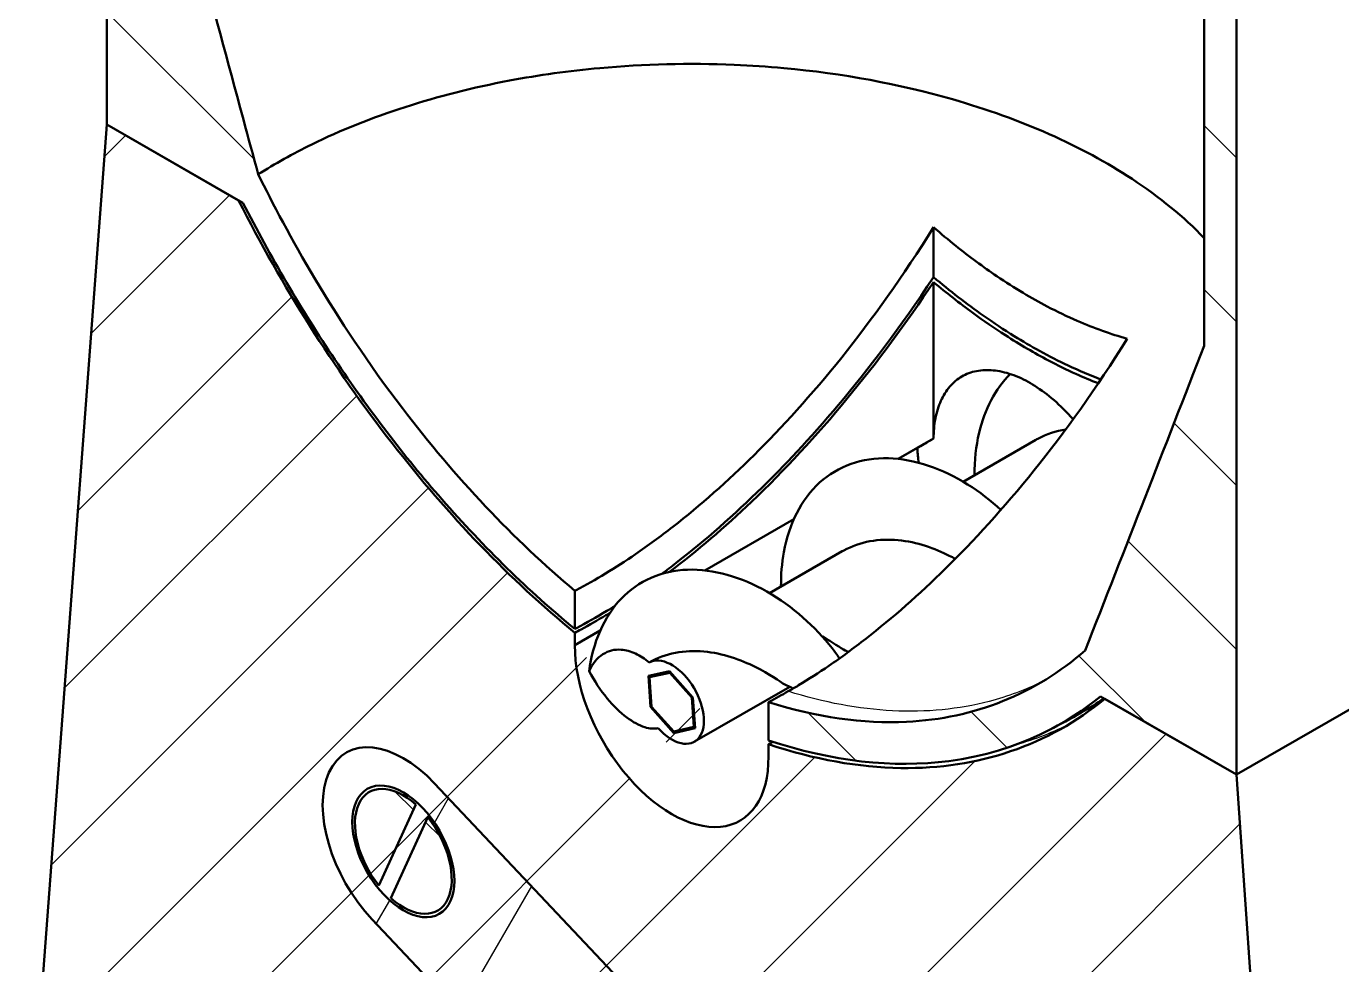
# Model space of a CAD drawing. Header units: inches. Extents: x 0.5 to 16.8, y 0.4 to 9.6.
# Drawn here: x 14.155 to 15.574, y 1.877 to 2.89 of the extents above; entities that cross this region are included whole.
import ezdxf

# ---------------------------------------------------------------- set-up
doc = ezdxf.new("R2010")
doc.units = ezdxf.units.IN
doc.header["$LTSCALE"] = 0.75
doc.header["$MEASUREMENT"] = 0
for name, color, linetype, lineweight in [('Hatching', 7, 'Continuous', 25), ('Visible', 7, 'Continuous', 50), ('Visible Narrow', 7, 'Continuous', 25)]:
    doc.layers.add(name, color=color, linetype=linetype, lineweight=lineweight)

msp = doc.modelspace()

# ---------------------------------------------------------------- hatches: boundary and pattern name
at = {"layer": 'Hatching'}
h = msp.add_hatch(dxfattribs=at)
h.set_pattern_fill('ANSI31', color=256, angle=90, style=0)
edge = h.paths.add_edge_path(flags=0)
edge.add_line((14.747, 2.2395), (14.747, 2.2807))
edge.add_spline(control_points=[(14.747, 2.2807), (14.6812, 2.3356), (14.6181, 2.4028), (14.487, 2.5747), (14.4362, 2.6677), (14.4055, 2.73)], knot_values=[-3.762023, -3.762023, -3.762023, -3.762023, -2.124107, -2.124107, 0, 0, 0, 0], degree=3, periodic=0)
edge.add_spline(control_points=[(14.4055, 2.73), (14.3846, 2.8074), (14.3617, 2.8922), (14.3203, 3.0462), (14.298, 3.129), (14.2772, 3.2062)], knot_values=[-5.113473, -5.113473, -5.113473, -5.113473, -2.591407, -2.591407, 0, 0, 0, 0], degree=3, periodic=0)
edge.add_line((14.2772, 3.2062), (14.2772, 4.373))
edge.add_line((14.2772, 4.373), (14.2424, 4.393))
edge.add_line((14.2424, 4.393), (14.2424, 2.7836))
edge.add_line((14.2424, 2.7836), (14.3844, 2.7019))
edge.add_line((14.3844, 2.7019), (14.389, 2.6993))
edge.add_spline(control_points=[(14.389, 2.6993), (14.4187, 2.6411), (14.4519, 2.5842), (14.5242, 2.4765), (14.5627, 2.4261), (14.6492, 2.3273), (14.6974, 2.2801), (14.747, 2.2395)], knot_values=[-6.169099, -6.169099, -6.169099, -6.169099, -4.187778, -4.187778, -2.226107, -2.226107, -0.040789, -0.040789, -0.040789, -0.040789], degree=3, periodic=0)
edge = h.paths.add_edge_path(flags=0)
edge.add_line((14.9558, 2.1605), (14.9558, 2.1193))
edge.add_spline(control_points=[(14.9558, 2.1193), (15.0244, 2.0964), (15.0903, 2.0892), (15.1939, 2.1026), (15.2299, 2.1156), (15.2589, 2.1306)], knot_values=[-3.880675, -3.880675, -3.880675, -3.880675, -2.188691, -2.188691, -0.956647, -0.956647, -0.956647, -0.956647], degree=3, periodic=0)
edge.add_spline(control_points=[(15.2589, 2.1306), (15.2814, 2.1423), (15.2997, 2.1552), (15.3139, 2.1666)], knot_values=[-0.956647, -0.956647, -0.956647, -0.956647, 0, 0, 0, 0], degree=3, periodic=0)
edge.add_line((15.3139, 2.1666), (15.3185, 2.164))
edge.add_line((15.3185, 2.164), (15.322, 2.162))
edge.add_line((15.322, 2.162), (15.4604, 2.0823))
edge.add_line((15.4604, 2.0823), (15.4604, 3.6916))
edge.add_line((15.4604, 3.6916), (15.4536, 3.6956))
edge.add_line((15.4536, 3.6956), (15.4256, 3.7117))
edge.add_line((15.4256, 3.7117), (15.4256, 2.5449))
edge.add_spline(control_points=[(15.4256, 2.5449), (15.4048, 2.4916), (15.3826, 2.4344), (15.3411, 2.3281), (15.3183, 2.2698), (15.2973, 2.2164)], knot_values=[-5.272726, -5.272726, -5.272726, -5.272726, -2.601935, -2.601935, 0, 0, 0, 0], degree=3, periodic=0)
edge.add_spline(control_points=[(15.2973, 2.2164), (15.278, 2.1994), (15.2569, 2.1849), (15.2342, 2.1733)], knot_values=[-5.96699, -5.96699, -5.96699, -5.96699, -4.633215, -4.633215, -4.633215, -4.633215], degree=3, periodic=0)
edge.add_spline(control_points=[(15.2342, 2.1733), (15.2258, 2.169), (15.2172, 2.165), (15.1762, 2.1486), (15.1416, 2.1411), (15.0579, 2.1371), (15.0077, 2.144), (14.9558, 2.1605)], knot_values=[-4.633215, -4.633215, -4.633215, -4.633215, -4.137497, -4.137497, -2.33227, -2.33227, -0.040583, -0.040583, -0.040583, -0.040583], degree=3, periodic=0)
h = msp.add_hatch(dxfattribs=at)
h.set_pattern_fill('ANSI31', color=256, angle=-7e-15, style=0)
edge = h.paths.add_edge_path(flags=0)
edge.add_line((14.9558, 2.1151), (14.9558, 2.1019))
edge.add_line((14.9558, 2.1019), (14.9558, 2.1019))
edge.add_ellipse((14.8514, 2.1605), major_axis=(0.0737, -0.1279), ratio=0.578093, start_angle=0, end_angle=45.8023, ccw=False)
edge.add_ellipse((14.8514, 2.1605), major_axis=(0.0737, -0.1279), ratio=0.578093, start_angle=-135.5807, end_angle=0, ccw=False)
edge.add_line((14.747, 2.2221), (14.747, 2.2221))
edge.add_line((14.747, 2.2221), (14.747, 2.2354))
edge.add_spline(control_points=[(14.747, 2.2354), (14.6773, 2.2923), (14.6107, 2.3617), (14.4871, 2.5206), (14.4313, 2.6093), (14.3844, 2.7019)], knot_values=[-6.256456, -6.256456, -6.256456, -6.256456, -3.17532, -3.17532, 0, 0, 0, 0], degree=3, periodic=0)
edge.add_line((14.3844, 2.7019), (14.2424, 2.7836))
edge.add_line((14.2424, 2.7836), (14.1554, 1.6267))
edge.add_line((14.1554, 1.6267), (14.399, 1.4865))
edge.add_line((14.399, 1.4865), (14.399, 1.8565))
edge.add_ellipse((14.3991, 1.8565), major_axis=(-0.0000491, 0.0000853), ratio=0.578093, start_angle=0, end_angle=45.1108, ccw=False)
edge.add_ellipse((14.3991, 1.8565), major_axis=(-0.0000491, 0.0000853), ratio=0.578093, start_angle=315.1108, end_angle=360, ccw=False)
edge.add_line((14.3991, 1.8566), (14.7679, 1.6442))
edge.add_line((14.7679, 1.6442), (14.7679, 1.6722))
edge.add_line((14.7679, 1.6722), (14.7679, 1.7971))
edge.add_ellipse((14.8027, 1.777), major_axis=(-0.0246, 0.0426), ratio=0.578093, start_angle=0, end_angle=45.1108, ccw=False)
edge.add_ellipse((14.8027, 1.777), major_axis=(-0.0246, 0.0426), ratio=0.578093, start_angle=315.1108, end_angle=360, ccw=False)
edge.add_line((14.8027, 1.8173), (14.865, 1.7814))
edge.add_line((14.865, 1.7814), (14.8714, 1.7777))
edge.add_line((14.8714, 1.7777), (14.8772, 1.7744))
edge.add_line((14.8772, 1.7744), (14.9001, 1.7612))
edge.add_ellipse((14.9001, 1.7209), major_axis=(0.0246, -0.0426), ratio=0.578093, start_angle=45.1108, end_angle=135.1108, ccw=False)
edge.add_line((14.9349, 1.7009), (14.9349, 1.6727))
edge.add_line((14.9349, 1.6727), (14.9349, 1.6648))
edge.add_line((14.9349, 1.6648), (14.9349, 1.6164))
edge.add_line((14.9349, 1.6164), (14.9349, 1.548))
edge.add_line((14.9349, 1.548), (15.3037, 1.3356))
edge.add_ellipse((15.3037, 1.3356), major_axis=(0.0000491, -0.0000853), ratio=0.578093, start_angle=45.1108, end_angle=135.1108, ccw=False)
edge.add_line((15.3038, 1.3355), (15.3038, 0.9654))
edge.add_line((15.3038, 0.9654), (15.5474, 0.8252))
edge.add_line((15.5474, 0.8252), (15.4604, 2.0823))
edge.add_line((15.4604, 2.0823), (15.322, 2.162))
edge.add_line((15.322, 2.162), (15.3185, 2.164))
edge.add_spline(control_points=[(15.3185, 2.164), (15.3008, 2.1495), (15.2818, 2.1369), (15.2617, 2.1265)], knot_values=[-6.270303, -6.270303, -6.270303, -6.270303, -5.075261, -5.075261, -5.075261, -5.075261], degree=3, periodic=0)
edge.add_spline(control_points=[(15.2617, 2.1265), (15.2473, 2.119), (15.2324, 2.1127), (15.1803, 2.095), (15.1406, 2.0888), (15.0531, 2.0901), (15.0052, 2.0986), (14.9558, 2.1151)], knot_values=[-5.075261, -5.075261, -5.075261, -5.075261, -4.225638, -4.225638, -2.213051, -2.213051, -0.037575, -0.037575, -0.037575, -0.037575], degree=3, periodic=0)
h = msp.add_hatch(dxfattribs=at)
h.set_pattern_fill('ANSI31', color=256, angle=105, style=0)
edge = h.paths.add_edge_path(flags=0)
edge.add_ellipse((14.8514, 2.1605), major_axis=(0.0246, -0.0426), ratio=0.578093, start_angle=290.391, end_angle=360)
edge.add_ellipse((14.8514, 2.1605), major_axis=(0.0246, -0.0426), ratio=0.578093, start_angle=360, end_angle=539.5397)
edge.add_spline(control_points=[(14.8271, 2.2033), (14.8223, 2.2074), (14.8174, 2.2106), (14.8072, 2.2154), (14.8019, 2.2168), (14.7899, 2.2176), (14.7832, 2.216), (14.7711, 2.2083), (14.766, 2.2022), (14.7623, 2.194)], knot_values=[-1.419228, -1.419228, -1.419228, -1.419228, -1.158042, -1.158042, -0.870078, -0.870078, -0.458561, -0.458561, -0.034667, -0.034667, -0.034667, -0.034667], degree=3, periodic=0)
edge.add_spline(control_points=[(14.7623, 2.194), (14.768, 2.1835), (14.7746, 2.1734), (14.7886, 2.1565), (14.7957, 2.1495), (14.8095, 2.1391), (14.8161, 2.1355), (14.8276, 2.1319), (14.8325, 2.1315), (14.8369, 2.1324)], knot_values=[-1.377475, -1.377475, -1.377475, -1.377475, -1.018653, -1.018653, -0.699333, -0.699333, -0.421893, -0.421893, -0.194866, -0.194866, -0.194866, -0.194866], degree=3, periodic=0)
h.paths.add_polyline_path([(14.8537, 2.1271), (14.8285, 2.1554), (14.8263, 2.1888), (14.8491, 2.1939), (14.8743, 2.1657), (14.8766, 2.1323)], flags=0)
h = msp.add_hatch(dxfattribs=at)
h.set_pattern_fill('ANSI31', color=256, angle=-15, style=0)
h.paths.add_polyline_path([(14.8297, 2.1556), (14.8536, 2.1288), (14.8753, 2.1337), (14.8732, 2.1654), (14.8493, 2.1923), (14.8275, 2.1874)], flags=0)
h = msp.add_hatch(dxfattribs=at)
h.set_pattern_fill('ANSI31', color=256, angle=15, style=0)
edge = h.paths.add_edge_path(flags=0)
edge.add_line((14.885, 1.7661), (14.8772, 1.7744))
edge.add_line((14.8772, 1.7744), (14.8733, 1.7785))
edge.add_line((14.8733, 1.7785), (14.8684, 1.7837))
edge.add_line((14.8684, 1.7837), (14.6587, 2.0061))
edge.add_line((14.6587, 2.0061), (14.5957, 2.0729))
edge.add_ellipse((14.562, 1.9995), major_axis=(-0.0614, 0.1066), ratio=0.578093, start_angle=292.3796, end_angle=360)
edge.add_ellipse((14.562, 1.9995), major_axis=(-0.0614, 0.1066), ratio=0.578093, start_angle=0, end_angle=110.2192)
edge.add_ellipse((14.562, 1.9995), major_axis=(0.0614, -0.1066), ratio=0.578093, start_angle=290.2192, end_angle=292.3796)
edge.add_line((14.5284, 1.9261), (14.7679, 1.6722))
edge.add_line((14.7679, 1.6722), (14.8178, 1.6192))
edge.add_ellipse((14.8514, 1.6927), major_axis=(0.0614, -0.1066), ratio=0.578093, start_angle=292.3796, end_angle=360)
edge.add_ellipse((14.8514, 1.6927), major_axis=(0.0614, -0.1066), ratio=0.578093, start_angle=360, end_angle=388.8506)
edge.add_ellipse((14.8514, 1.6927), major_axis=(-0.0614, 0.1066), ratio=0.578093, start_angle=208.8506, end_angle=237.5254)
edge.add_ellipse((14.8514, 1.6927), major_axis=(-0.0614, 0.1066), ratio=0.578093, start_angle=237.5254, end_angle=241.371)
edge.add_ellipse((14.8514, 1.6927), major_axis=(-0.0614, 0.1066), ratio=0.578093, start_angle=241.371, end_angle=292.3796)
edge = h.paths.add_edge_path(flags=0)
edge.add_ellipse((14.8514, 1.6927), major_axis=(-0.0388, 0.0674), ratio=0.578093, start_angle=0, end_angle=45.1108, ccw=False)
edge.add_ellipse((14.8514, 1.6927), major_axis=(-0.0388, 0.0674), ratio=0.578093, start_angle=180, end_angle=360, ccw=False)
edge.add_ellipse((14.8514, 1.6927), major_axis=(0.0388, -0.0674), ratio=0.578093, start_angle=225.1108, end_angle=360, ccw=False)
edge = h.paths.add_edge_path(flags=0)
edge.add_ellipse((14.562, 1.9995), major_axis=(-0.0388, 0.0674), ratio=0.578093, start_angle=0, end_angle=45.1108, ccw=False)
edge.add_ellipse((14.562, 1.9995), major_axis=(-0.0388, 0.0674), ratio=0.578093, start_angle=-123.1515, end_angle=0, ccw=False)
edge.add_ellipse((14.562, 1.9995), major_axis=(0.0388, -0.0674), ratio=0.578093, start_angle=0, end_angle=56.8485, ccw=False)
edge.add_ellipse((14.562, 1.9995), major_axis=(0.0388, -0.0674), ratio=0.578093, start_angle=-56.8485, end_angle=0, ccw=False)
edge.add_ellipse((14.562, 1.9995), major_axis=(-0.0388, 0.0674), ratio=0.578093, start_angle=45.1108, end_angle=123.1515, ccw=False)
h = msp.add_hatch(dxfattribs=at)
h.set_pattern_fill('ANSI31', color=256, angle=90, style=0)
edge = h.paths.add_edge_path(flags=0)
edge.add_line((14.5885, 2.0363), (14.5485, 1.949))
edge.add_ellipse((14.562, 1.9995), major_axis=(0.0368, -0.064), ratio=0.578093, start_angle=300.0418, end_angle=305.1711)
edge.add_ellipse((14.562, 1.9995), major_axis=(0.0368, -0.064), ratio=0.578093, start_angle=305.1711, end_angle=360)
edge.add_ellipse((14.562, 1.9995), major_axis=(0.0368, -0.064), ratio=0.578093, start_angle=360, end_angle=414.8289)
edge.add_ellipse((14.562, 1.9995), major_axis=(-0.0368, 0.064), ratio=0.578093, start_angle=234.8289, end_angle=284.7173)
edge = h.paths.add_edge_path(flags=0)
edge.add_line((14.5356, 1.9626), (14.5756, 2.0499))
edge.add_ellipse((14.562, 1.9995), major_axis=(-0.0368, 0.064), ratio=0.578093, start_angle=300.0418, end_angle=360)
edge.add_ellipse((14.562, 1.9995), major_axis=(-0.0368, 0.064), ratio=0.578093, start_angle=360, end_angle=464.7173)

# ---------------------------------------------------------------- linework, layer by layer
at = {"layer": 'Visible', "extrusion": (0, 0.817547, 0.575862)}
for p, q in [((14.2424, 4.393, 1.055), (14.2424, 2.7836, -0.0786)), ((15.4256, 3.7117, 2.0223), (15.4256, 2.5449, 1.2004)), ((15.4604, 2.0823, 0.9172), (15.4604, 3.6916, 2.0507)), ((14.2424, 2.7836, -0.0786), (14.1554, 1.6267, -0.9999)), ((14.3844, 2.7019, 0.0374), (14.2424, 2.7836, -0.0786)), ((14.2424, 2.7836, -0.0786), (14.389, 2.6993, 0.0412)), ((15.1338, 2.6191, -0.0504), (15.1338, 2.6729, -0.0125)), ((15.1338, 2.4448, -0.1731), (15.1338, 2.6138, -0.0541)), ((15.1338, 2.4448, -0.1731), (15.0958, 2.4229, -0.142)), ((15.1338, 2.4448, -0.1731), (15.1338, 2.4448, -0.1731)), ((15.1658, 2.3983, -0.0497), (15.2442, 2.4435, -0.1138)), ((15.1165, 2.4349, -0.159), (15.0958, 2.4229, -0.142)), ((14.9832, 2.3581, -0.05), (14.887, 2.3027, 0.0287)), ((14.9831, 2.3581, -0.05), (14.887, 2.3027, 0.0287)), ((15.9174, 2.3455, 0.5435), (15.4604, 2.0823, 0.9172)), ((15.9168, 2.3451, 0.544), (15.4604, 2.0823, 0.9172)), ((14.957, 2.2781, 0.121), (15.0354, 2.3233, 0.0569)), ((14.747, 2.2395, 0.1553), (14.747, 2.2807, 0.1844)), ((14.7744, 2.2378, 0.1207), (14.747, 2.2221, 0.1431)), ((14.7744, 2.2378, 0.1207), (14.747, 2.2221, 0.1431)), ((14.747, 2.2221, 0.1431), (14.747, 2.2354, 0.1524)), ((14.747, 2.2221, 0.1431), (14.747, 2.2221, 0.1431)), ((14.8263, 2.1888, 0.2165), (14.8491, 2.1939, 0.2481)), ((14.8285, 2.1554, 0.1958), (14.8263, 2.1888, 0.2165)), ((14.8493, 2.1923, 0.2471), (14.8275, 2.1874, 0.2171)), ((14.8275, 2.1874, 0.2171), (14.8323, 2.1901, 0.2131)), ((14.8275, 2.1874, 0.2171), (14.8297, 2.1556, 0.1974)), ((14.8491, 2.1939, 0.2481), (14.8743, 2.1657, 0.259)), ((14.8493, 2.1923, 0.2471), (14.8502, 2.1928, 0.2464)), ((14.8732, 2.1654, 0.2574), (14.8493, 2.1923, 0.2471)), ((14.876, 2.1179, 0.2274), (14.9787, 2.177, 0.1434)), ((14.8732, 2.1654, 0.2574), (14.8741, 2.1659, 0.2567)), ((14.8753, 2.1337, 0.2377), (14.8732, 2.1654, 0.2574)), ((14.8743, 2.1657, 0.259), (14.8766, 2.1323, 0.2383)), ((14.9558, 2.1605, 0.355), (14.9558, 2.1193, 0.326)), ((15.3139, 2.1666, 0.7974), (15.4604, 2.0823, 0.9172)), ((15.4604, 2.0823, 0.9172), (15.3185, 2.164, 0.8011)), ((14.8285, 2.1554, 0.1958), (14.8296, 2.156, 0.1949)), ((14.8537, 2.1271, 0.2067), (14.8285, 2.1554, 0.1958)), ((14.8297, 2.1556, 0.1974), (14.8536, 2.1288, 0.2077)), ((14.8536, 2.1288, 0.2077), (14.8753, 2.1337, 0.2377)), ((14.8766, 2.1323, 0.2383), (14.8537, 2.1271, 0.2067)), ((14.8537, 2.1271, 0.2067), (14.8585, 2.1299, 0.2027)), ((14.8753, 2.1337, 0.2377), (14.8764, 2.1343, 0.2368)), ((14.9558, 2.1151, 0.3231), (14.9558, 2.1019, 0.3138)), ((14.9558, 2.1019, 0.3138), (14.9558, 2.1019, 0.3138)), ((14.9558, 2.1019, 0.3138), (14.9558, 2.1019, 0.3138)), ((14.885, 1.7661, -0.0093), (14.5957, 2.0729, -0.1472)), ((15.5474, 0.8252, 0.1381), (15.4604, 2.0823, 0.9172)), ((14.5356, 1.9626, -0.2983), (14.5756, 2.0499, -0.1879)), ((14.5885, 2.0363, -0.1817), (14.5485, 1.949, -0.2921)), ((14.5284, 1.9261, -0.3328), (14.8178, 1.6192, -0.195))]:
    msp.add_line(p, q, dxfattribs=at)
at = {"layer": 'Visible', "extrusion": (0.707107, 0.407196, -0.578093)}
msp.add_circle((-5.5342, 7.6761, 11.2498), 0.0778, dxfattribs=at)
msp.add_arc((-5.5391, 8.2489, 11.2498), 0.1476, 134.1977, 315.5807, dxfattribs=at)
at = {"layer": 'Visible', "extrusion": (-0.707107, -0.407196, 0.578093)}
for centre, radius, start, end in [((5.5391, 8.2489, -11.2498), 0.0492, 290.391, 179.5397), ((5.5342, 7.6761, -11.2498), 0.123, 112.3796, 292.3796), ((5.5342, 7.6761, -11.2498), 0.0738, 120.0418, 284.7173), ((5.5342, 7.6761, -11.2498), 0.0738, 300.0418, 104.7173)]:
    msp.add_arc(centre, radius, start, end, dxfattribs=at)
at = {"layer": 'Visible', "extrusion": (-0.706304, -0.445689, 0.549997)}
msp.add_ellipse((15.2209, 2.3733, -0.0747), major_axis=(-0.0072, 0.1191, 0.0873), ratio=0.998865, start_param=1.549939, end_param=1.670841, dxfattribs=at)
at = {"layer": 'Visible'}
for points, knots in [([(14.4055, 2.73, 0.0831), (14.3846, 2.8074, 0.112), (14.3617, 2.8922, 0.1438), (14.3203, 3.0462, 0.2015), (14.298, 3.129, 0.2326), (14.2772, 3.2062, 0.2616)], [-5.113473, -5.113473, -5.113473, -5.113473, -2.591407, -2.591407, 0, 0, 0, 0]), ([(14.4055, 2.73, 0.0831), (14.4235, 2.7414, 0.0669), (14.4428, 2.7522, 0.0516), (14.5258, 2.7929, -0.0063), (14.5982, 2.8163, -0.0395), (14.7083, 2.8371, -0.0689), (14.7409, 2.8416, -0.0754), (14.774, 2.8446, -0.0797)], [17.052513, 17.052513, 17.052513, 17.052513, 17.871958, 17.871958, 20.377706, 20.377706, 21.40218, 21.40218, 21.40218, 21.40218]), ([(14.774, 2.8446, -0.0797), (14.8217, 2.849, -0.0859), (14.8703, 2.8502, -0.0876), (14.9368, 2.8474, -0.0836), (14.9546, 2.8462, -0.0819), (14.9723, 2.8446, -0.0796)], [21.40218, 21.40218, 21.40218, 21.40218, 22.883455, 22.883455, 23.431941, 23.431941, 23.431941, 23.431941]), ([(14.9723, 2.8446, -0.0796), (15.0355, 2.8388, -0.0713), (15.0969, 2.8274, -0.0553), (15.228, 2.7898, -0.0019), (15.2937, 2.7606, 0.0395), (15.3777, 2.7054, 0.118), (15.4038, 2.684, 0.1484), (15.4256, 2.6612, 0.1807)], [23.431941, 23.431941, 23.431941, 23.431941, 25.389203, 25.389203, 27.894952, 27.894952, 29.277335, 29.277335, 29.277335, 29.277335]), ([(14.747, 2.2807, 0.1844), (14.6812, 2.3356, 0.1425), (14.6181, 2.4028, 0.1126), (14.487, 2.5747, 0.0734), (14.4362, 2.6677, 0.0767), (14.4055, 2.73, 0.0831)], [-3.762023, -3.762023, -3.762023, -3.762023, -2.124107, -2.124107, 0, 0, 0, 0]), ([(14.747, 2.2354, 0.1524), (14.6773, 2.2923, 0.1072), (14.6107, 2.3617, 0.0747), (14.4871, 2.5206, 0.0353), (14.4313, 2.6093, 0.0296), (14.3844, 2.7019, 0.0374)], [-6.256456, -6.256456, -6.256456, -6.256456, -3.17532, -3.17532, 0, 0, 0, 0]), ([(14.389, 2.6993, 0.0412), (14.4187, 2.6411, 0.0365), (14.4519, 2.5842, 0.0372), (14.5242, 2.4765, 0.0497), (14.5627, 2.4261, 0.0613), (14.6492, 2.3273, 0.0975), (14.6974, 2.2801, 0.1232), (14.747, 2.2395, 0.1553)], [-6.169099, -6.169099, -6.169099, -6.169099, -4.187778, -4.187778, -2.226107, -2.226107, -0.040789, -0.040789, -0.040789, -0.040789]), ([(14.747, 2.2807, 0.1844), (14.7475, 2.2809, 0.184), (14.7479, 2.2812, 0.1836), (14.7589, 2.287, 0.1742), (14.7694, 2.2929, 0.1655), (14.7909, 2.3058, 0.1485), (14.8017, 2.3128, 0.1401), (14.826, 2.3295, 0.1221), (14.8394, 2.3393, 0.1126), (14.8825, 2.3729, 0.0836), (14.9118, 2.3989, 0.0661), (15, 2.4863, 0.0197), (15.0681, 2.5671, -0.0067), (15.1338, 2.6729, -0.0125)], [-7.835571, -7.835571, -7.835571, -7.835571, -7.808498, -7.808498, -7.173823, -7.173823, -6.52018, -6.52018, -5.705385, -5.705385, -3.88844, -3.88844, -0.067517, -0.067517, -0.067517, -0.067517]), ([(15.1338, 2.6729, -0.0125), (15.1417, 2.666, -0.0077), (15.1497, 2.6593, -0.0026), (15.1724, 2.6411, 0.0123), (15.1872, 2.6302, 0.0227), (15.2115, 2.6137, 0.0408), (15.221, 2.6077, 0.0482), (15.2391, 2.5969, 0.0627), (15.2478, 2.592, 0.0699), (15.2672, 2.5818, 0.0865), (15.278, 2.5766, 0.096), (15.3069, 2.564, 0.1225), (15.3249, 2.5576, 0.14), (15.3426, 2.5526, 0.1582)], [-3.084625, -3.084625, -3.084625, -3.084625, -2.732077, -2.732077, -2.088821, -2.088821, -1.679231, -1.679231, -1.307104, -1.307104, -0.840626, -0.840626, -0.051672, -0.051672, -0.051672, -0.051672]), ([(15.1338, 2.6191, -0.0504), (15.0618, 2.5099, -0.0393), (14.9941, 2.4366, -0.0081), (14.9188, 2.3625, 0.0319), (14.8877, 2.3351, 0.0506), (14.8511, 2.3067, 0.0754), (14.8459, 2.3028, 0.079), (14.8407, 2.2989, 0.0826)], [-11.728584, -11.728584, -11.728584, -11.728584, -9.660225, -9.660225, -8.281657, -8.281657, -8.054179, -8.054179, -8.054179, -8.054179]), ([(14.8491, 2.301, 0.0738), (14.879, 2.3237, 0.0532), (14.9087, 2.3492, 0.0349), (15.0088, 2.4448, -0.0203), (15.0752, 2.5255, -0.0447), (15.1338, 2.6138, -0.0541)], [-4.622458, -4.622458, -4.622458, -4.622458, -3.309617, -3.309617, -0.064388, -0.064388, -0.064388, -0.064388]), ([(15.3142, 2.5086, 0.0925), (15.3025, 2.5131, 0.0813), (15.2908, 2.5181, 0.0705), (15.2687, 2.5285, 0.0508), (15.2585, 2.5338, 0.042), (15.2391, 2.5444, 0.0258), (15.23, 2.5498, 0.0184), (15.2097, 2.5623, 0.0025), (15.1986, 2.5697, -0.006), (15.1694, 2.5903, -0.0272), (15.1515, 2.6041, -0.0393), (15.1338, 2.6191, -0.0504)], [-2.662716, -2.662716, -2.662716, -2.662716, -2.151526, -2.151526, -1.709387, -1.709387, -1.315967, -1.315967, -0.834563, -0.834563, -0.051385, -0.051385, -0.051385, -0.051385]), ([(15.1338, 2.6138, -0.0541), (15.1478, 2.6021, -0.0453), (15.1618, 2.591, -0.0359), (15.1877, 2.572, -0.0176), (15.1995, 2.5639, -0.009), (15.2192, 2.5513, 0.0062), (15.2271, 2.5464, 0.0125), (15.2426, 2.5374, 0.0251), (15.2501, 2.5332, 0.0313), (15.2676, 2.524, 0.0462), (15.2775, 2.5191, 0.0549), (15.2954, 2.511, 0.0711), (15.3034, 2.5076, 0.0785), (15.3114, 2.5045, 0.0861)], [-3.078164, -3.078164, -3.078164, -3.078164, -2.461223, -2.461223, -1.952627, -1.952627, -1.61091, -1.61091, -1.284882, -1.284882, -0.858059, -0.858059, -0.508076, -0.508076, -0.508076, -0.508076]), ([(15.3426, 2.5526, 0.1582), (15.2762, 2.4456, 0.1641), (15.2071, 2.364, 0.191), (15.1186, 2.2769, 0.238), (15.0899, 2.2516, 0.2552), (15.0475, 2.2186, 0.2838), (15.0342, 2.2088, 0.2932), (15.01, 2.1923, 0.3112), (14.9992, 2.1853, 0.3195), (14.9846, 2.1765, 0.3311), (14.9809, 2.1744, 0.3341), (14.9772, 2.1722, 0.3371)], [-10.375393, -10.375393, -10.375393, -10.375393, -8.117387, -8.117387, -7.078679, -7.078679, -6.605677, -6.605677, -6.224457, -6.224457, -6.094718, -6.094718, -6.094718, -6.094718]), ([(15.4256, 2.5449, 1.2004), (15.4048, 2.4916, 1.1375), (15.3826, 2.4344, 1.07), (15.3411, 2.3281, 0.9444), (15.3183, 2.2698, 0.8754), (15.2973, 2.2164, 0.8122)], [-5.272726, -5.272726, -5.272726, -5.272726, -2.601935, -2.601935, 0, 0, 0, 0]), ([(15.2843, 2.4657, 0.0256), (15.2822, 2.4681, 0.0248), (15.2802, 2.4703, 0.0238), (15.2722, 2.4787, 0.02), (15.2655, 2.4851, 0.0162), (15.2517, 2.4962, 0.0072), (15.2446, 2.5009, 0.0019), (15.2382, 2.5047, -0.0033), (15.2318, 2.5084, -0.0086), (15.2247, 2.5117, -0.0149), (15.211, 2.5164, -0.0283), (15.2042, 2.5179, -0.0356), (15.1923, 2.5191, -0.0493), (15.1861, 2.5189, -0.0571), (15.1744, 2.5166, -0.073), (15.1689, 2.5145, -0.0811), (15.1598, 2.5092, -0.096), (15.1553, 2.5055, -0.1041), (15.1475, 2.4965, -0.12), (15.1442, 2.4911, -0.1278), (15.1393, 2.4802, -0.1415), (15.1372, 2.4736, -0.1487), (15.1345, 2.4595, -0.162), (15.1339, 2.452, -0.168), (15.1338, 2.4448, -0.1731)], [-0.649753, -0.649753, -0.649753, -0.649753, -0.555324, -0.555324, -0.277662, -0.277662, 0, 0, 0, 0.277662, 0.277662, 0.555324, 0.555324, 0.833006, 0.833006, 1.110687, 1.110687, 1.388409, 1.388409, 1.666131, 1.666131, 1.943935, 1.943935, 2.211855, 2.211855, 2.211855, 2.211855]), ([(15.1781, 2.4054, -0.2044), (15.178, 2.4211, -0.2029), (15.1795, 2.4366, -0.1995), (15.1829, 2.4511, -0.1945), (15.1888, 2.4763, -0.1859), (15.2003, 2.4984, -0.1725), (15.2165, 2.5145, -0.1576)], [22.6716544, 22.6716544, 22.6716544, 22.6716544, 23.0181723, 23.0181723, 23.0181723, 23.6179459, 23.6179459, 23.6179459, 23.6179459]), ([(15.2442, 2.4435, -0.1138), (15.2449, 2.4439, -0.1136), (15.2456, 2.4443, -0.1135), (15.2463, 2.4447, -0.1133), (15.2556, 2.4497, -0.1113), (15.2658, 2.453, -0.1093), (15.2763, 2.4547, -0.1081)], [23.2416262, 23.2416262, 23.2416262, 23.2416262, 23.2778425, 23.2778425, 23.2778425, 23.7518676, 23.7518676, 23.7518676, 23.7518676]), ([(15.1338, 2.4448, -0.1731), (15.1324, 2.4441, -0.172), (15.1311, 2.4433, -0.1709), (15.1254, 2.44, -0.1663), (15.121, 2.4374, -0.1626), (15.1165, 2.4349, -0.159)], [6.8144296, 6.8144296, 6.8144296, 6.8144296, 6.8726775, 6.8726775, 7.0597413, 7.0597413, 7.0597413, 7.0597413]), ([(14.9693, 2.2852, -0.0337), (14.9692, 2.2979, -0.0325), (14.9702, 2.3105, -0.0301), (14.9724, 2.3225, -0.0265), (14.9779, 2.3528, -0.0176), (14.9912, 2.3794, -0.0017), (15.0109, 2.3974, 0.0161), (15.0307, 2.4153, 0.0338), (15.0568, 2.4244, 0.053), (15.0851, 2.4237, 0.068), (15.1133, 2.4229, 0.083), (15.1436, 2.4123, 0.0934), (15.1706, 2.3954, 0.0955), (15.1834, 2.3874, 0.0965), (15.1955, 2.378, 0.0956), (15.2064, 2.3679, 0.0928)], [16.388469, 16.388469, 16.388469, 16.388469, 16.669016, 16.669016, 16.669016, 17.374189, 17.374189, 17.374189, 18.07858, 18.07858, 18.07858, 18.782259, 18.782259, 18.782259, 19.115161, 19.115161, 19.115161, 19.115161]), ([(15.0354, 2.3233, 0.0569), (15.0359, 2.3236, 0.057), (15.0365, 2.3239, 0.0572), (15.0371, 2.3242, 0.0573), (15.0545, 2.3338, 0.0612), (15.0753, 2.3372, 0.0647), (15.0955, 2.3353, 0.0639), (15.1159, 2.3334, 0.063), (15.1355, 2.3262, 0.0574), (15.1508, 2.3185, 0.0461), (15.153, 2.3173, 0.0444), (15.1552, 2.3162, 0.0427), (15.1572, 2.3151, 0.0408)], [16.958441, 16.958441, 16.958441, 16.958441, 16.987116, 16.987116, 16.987116, 17.881415, 17.881415, 17.881415, 18.786378, 18.786378, 18.786378, 18.918621, 18.918621, 18.918621, 18.918621]), ([(14.7623, 2.194, 0.1419), (14.7664, 2.2247, 0.1496), (14.7783, 2.2525, 0.1646), (14.7968, 2.272, 0.1819), (14.8154, 2.2914, 0.1992), (14.8406, 2.3024, 0.2187), (14.8685, 2.3034, 0.2344), (14.8963, 2.3044, 0.2501), (14.9266, 2.2955, 0.2618), (14.9542, 2.2798, 0.2654), (14.9817, 2.264, 0.269), (15.0064, 2.2416, 0.2644), (15.0244, 2.2187, 0.2512), (15.0272, 2.2151, 0.249), (15.0299, 2.2114, 0.2467), (15.0324, 2.2078, 0.2442)], [10.321963, 10.321963, 10.321963, 10.321963, 11.026041, 11.026041, 11.026041, 11.729769, 11.729769, 11.729769, 12.433166, 12.433166, 12.433166, 13.136249, 13.136249, 13.136249, 13.248389, 13.248389, 13.248389, 13.248389]), ([(14.7903, 2.2644, 0.12), (14.7873, 2.2626, 0.1223), (14.7843, 2.2607, 0.1247), (14.7704, 2.2523, 0.1357), (14.7595, 2.2461, 0.1447), (14.7481, 2.2401, 0.1544), (14.7476, 2.2398, 0.1549), (14.747, 2.2395, 0.1553)], [-7.3257067, -7.3257067, -7.3257067, -7.3257067, -7.1962649, -7.1962649, -6.7254745, -6.7254745, -6.7024975, -6.7024975, -6.7024975, -6.7024975]), ([(14.747, 2.2354, 0.1524), (14.7492, 2.2366, 0.1505), (14.7515, 2.2377, 0.1486), (14.7626, 2.2438, 0.1393), (14.7715, 2.2489, 0.132), (14.7818, 2.2551, 0.1237), (14.7833, 2.256, 0.1225), (14.7848, 2.2569, 0.1214)], [-6.100164, -6.100164, -6.100164, -6.100164, -6.0037047, -6.0037047, -5.61896, -5.61896, -5.5545009, -5.5545009, -5.5545009, -5.5545009]), ([(15.042, 2.2148, 0.1036), (15.0411, 2.215, 0.108), (15.04, 2.2155, 0.1125), (15.0386, 2.2162, 0.1168), (15.0335, 2.2189, 0.1327), (15.0252, 2.2248, 0.147), (15.0139, 2.2312, 0.1578)], [-14.2163448, -14.2163448, -14.2163448, -14.2163448, -14.0139595, -14.0139595, -14.0139595, -13.2671756, -13.2671756, -13.2671756, -13.2671756]), ([(14.8271, 2.2033, 0.2277), (14.8223, 2.2074, 0.2248), (14.8174, 2.2106, 0.2211), (14.8072, 2.2154, 0.2119), (14.8019, 2.2168, 0.2065), (14.7899, 2.2176, 0.1924), (14.7832, 2.216, 0.183), (14.7711, 2.2083, 0.1629), (14.766, 2.2022, 0.1523), (14.7623, 2.194, 0.1419)], [-1.419228, -1.419228, -1.419228, -1.419228, -1.158042, -1.158042, -0.870078, -0.870078, -0.458561, -0.458561, -0.034667, -0.034667, -0.034667, -0.034667]), ([(14.8271, 2.2033, 0.2277), (14.8446, 2.2133, 0.2316), (14.8656, 2.217, 0.2354), (14.8861, 2.2151, 0.2346), (14.9065, 2.2133, 0.2338), (14.9261, 2.2062, 0.2283), (14.9415, 2.1985, 0.2171), (14.9568, 2.1908, 0.206), (14.9678, 2.1827, 0.1893), (14.974, 2.1793, 0.1701), (14.9746, 2.179, 0.1684), (14.9751, 2.1787, 0.1666), (14.9756, 2.1785, 0.1648)], [10.683289, 10.683289, 10.683289, 10.683289, 11.589607, 11.589607, 11.589607, 12.493735, 12.493735, 12.493735, 13.395836, 13.395836, 13.395836, 13.477715, 13.477715, 13.477715, 13.477715]), ([(15.2973, 2.2164, 0.8122), (15.2708, 2.1931, 0.7632), (15.2409, 2.1745, 0.7137), (15.1762, 2.1486, 0.6162), (15.1416, 2.1411, 0.5687), (15.0579, 2.1371, 0.4634), (15.0077, 2.144, 0.4069), (14.9558, 2.1605, 0.355)], [-5.96699, -5.96699, -5.96699, -5.96699, -4.137497, -4.137497, -2.33227, -2.33227, -0.040583, -0.040583, -0.040583, -0.040583]), ([(14.7623, 2.194, 0.1419), (14.768, 2.1835, 0.1415), (14.7746, 2.1734, 0.1425), (14.7886, 2.1565, 0.1477), (14.7957, 2.1495, 0.1515), (14.8095, 2.1391, 0.1611), (14.8161, 2.1355, 0.1666), (14.8276, 2.1319, 0.1781), (14.8325, 2.1315, 0.1838), (14.8369, 2.1324, 0.1898)], [-1.377475, -1.377475, -1.377475, -1.377475, -1.018653, -1.018653, -0.699333, -0.699333, -0.421893, -0.421893, -0.194866, -0.194866, -0.194866, -0.194866]), ([(14.9772, 2.1722, 0.3371), (14.9704, 2.1683, 0.3427), (14.9635, 2.1645, 0.3484), (14.9564, 2.1608, 0.3545), (14.9561, 2.1606, 0.3548), (14.9558, 2.1605, 0.355)], [-6.0947178, -6.0947178, -6.0947178, -6.0947178, -5.8537918, -5.8537918, -5.8434464, -5.8434464, -5.8434464, -5.8434464]), ([(14.9823, 2.1752, 0.1574), (14.9822, 2.1752, 0.1575), (14.9822, 2.1753, 0.1576), (14.9801, 2.1764, 0.1601), (14.9779, 2.1775, 0.1625), (14.9756, 2.1785, 0.1648)], [2.4543786, 2.4543786, 2.4543786, 2.4543786, 2.4575973, 2.4575973, 2.5611219, 2.5611219, 2.5611219, 2.5611219]), ([(14.9558, 2.1193, 0.326), (15.0244, 2.0964, 0.3938), (15.0903, 2.0892, 0.4693), (15.2277, 2.107, 0.65), (15.2813, 2.1403, 0.739), (15.3139, 2.1666, 0.7974)], [-3.880675, -3.880675, -3.880675, -3.880675, -2.188691, -2.188691, 0, 0, 0, 0]), ([(15.3185, 2.164, 0.8011), (15.2882, 2.1391, 0.7466), (15.2542, 2.1201, 0.6915), (15.1803, 2.095, 0.5835), (15.1406, 2.0888, 0.5307), (15.0531, 2.0901, 0.4245), (15.0052, 2.0986, 0.3719), (14.9558, 2.1151, 0.3231)], [-6.270303, -6.270303, -6.270303, -6.270303, -4.225638, -4.225638, -2.213051, -2.213051, -0.037575, -0.037575, -0.037575, -0.037575]), ([(14.9606, 2.1177, 0.3191), (14.9598, 2.1173, 0.3198), (14.959, 2.1168, 0.3204), (14.9574, 2.116, 0.3218), (14.9566, 2.1156, 0.3225), (14.9558, 2.1151, 0.3231)], [-6.76612793, -6.76612793, -6.76612793, -6.76612793, -6.73089806, -6.73089806, -6.69694538, -6.69694538, -6.69694538, -6.69694538])]:
    msp.add_open_spline(points, degree=3, knots=knots, dxfattribs=at)
for points in [[(15.318, 2.1643, 0.7092), (15.3098, 2.1591, 0.7085), (15.3014, 2.1542, 0.7079), (15.293, 2.1493, 0.7072)], [(15.293, 2.1493, 0.7072), (15.2818, 2.1428, 0.7064), (15.2704, 2.1366, 0.7056), (15.2589, 2.1306, 0.7048)]]:
    msp.add_open_spline(points, degree=3, dxfattribs=at)
at = {"layer": 'Visible Narrow', "extrusion": (0.703896, 0.483169, -0.520651)}
msp.add_arc((-6.6572, 7.1692, 11.8996), 0.1476, 310.1705, 317.382, dxfattribs=at)
at = {"layer": 'Visible Narrow', "extrusion": (0.707107, 0.407196, -0.578093)}
msp.add_ellipse((14.871, 2.9696, 0.7689), major_axis=(0.0977, 0.7328, 0.6357), ratio=0.920642, start_param=2.291604, end_param=2.408624, dxfattribs=at)
at = {"layer": 'Visible Narrow'}
for points in [[(15.1165, 2.4349, -0.159), (15.1165, 2.4344, -0.1593), (15.1165, 2.4339, -0.1597), (15.1165, 2.4334, -0.16)], [(15.3172, 2.1647, 0.7477), (15.3094, 2.1592, 0.7342), (15.3013, 2.1541, 0.7207), (15.293, 2.1493, 0.7072)]]:
    msp.add_open_spline(points, degree=3, dxfattribs=at)
msp.add_open_spline([(15.2513, 2.1828, 0.6797), (15.233, 2.1737, 0.651), (15.2138, 2.1666, 0.6225), (15.1939, 2.1613, 0.5944), (15.1281, 2.1441, 0.5018), (15.0539, 2.1479, 0.4138), (14.9772, 2.1722, 0.3371)], degree=3, knots=[5.4359046, 5.4359046, 5.4359046, 5.4359046, 5.554909, 5.554909, 5.554909, 5.9477505, 5.9477505, 5.9477505, 5.9477505], dxfattribs=at)

doc.saveas('drawing.dxf')
